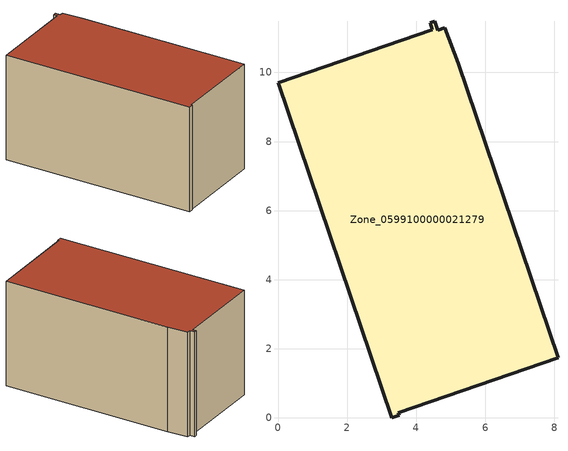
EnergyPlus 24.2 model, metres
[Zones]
Zone_0599100000021279
 floor ground (C_G): 0,9.71 4.47,11.24 4.4,11.44 4.54,11.49 4.63,11.22 4.83,11.29 5.21,10.27 8.1,1.74 3.49,0.15 3.51,0.08 3.29,0 z0
 wall outside (C_F): 8.1,1.74 5.21,10.27 4.83,11.29 4.63,11.22 4.54,11.49 4.4,11.44 4.47,11.24 0,9.71 3.29,0 3.51,0.08 3.49,0.15 8.1,1.74 z0:5.63
 roof outside (C_R): 4.83,11.29 4.63,11.22 4.54,11.49 4.4,11.44 4.47,11.24 0,9.71 3.29,0 3.51,0.08 3.49,0.15 8.1,1.74 5.21,10.27 z5.63
[BUILDING]
Pand.0599100000021279: North Axis=0; Terrain=City; Loads Convergence Tolerance Value=0.04; Temperature Convergence Tolerance Value=0.4; Solar Distribution=FullExterior; Maximum Number of Warmup Days=25; Minimum Number of Warmup Days=1
[Site:Location]
Rotterdam.The.Hague.AP_ZH_NLD Design_Conditions: Latitude=51.96; Longitude=4.45; Time Zone=1; Elevation=-4.5
[SITE:GROUNDTEMPERATURE:BUILDINGSURFACE]
18, 18, 18, 18, 18, 18, 18, 18, 18, 18, 18, 18
[MATERIAL] Thermal Absorptance=0.9; Solar Absorptance=0.7; Visible Absorptance=0.7
Name | Roughness | Thickness | Conductivity | Density | Specific Heat
G.TI.1946-1964 | MediumSmooth | 0.15 | 1 | 540 | 1210
F.TI.1946-1964 | Rough | 0.3 | 0.857143 | 1920 | 840
R.TI.1946-1964 | MediumRough | 0.2 | 0.277778 | 1500 | 1000
[CONSTRUCTION]
C_G: G.TI.1946-1964
C_F: F.TI.1946-1964
C_R: R.TI.1946-1964
[ZONE]
Zone_0599100000021279: Type=1; Multiplier=1; Ceiling Height=Autocalculate; Volume=Autocalculate; Floor Area=autocalculate; Part of Total Floor Area=Yes
[ZONEINFILTRATION:DESIGNFLOWRATE]
Infil_Zone_0599100000021279: Zone or ZoneList or Space or SpaceList=Zone_0599100000021279; Schedule=AlwaysOn; Design Flow Rate Calculation Method=Flow/Area; Flow Rate per Floor Area=0.003; Constant Term Coefficient=1; Temperature Term Coefficient=0; Velocity Term Coefficient=0; Velocity Squared Term Coefficient=0
[HVACTEMPLATE:ZONE:IDEALLOADSAIRSYSTEM]
Zone_0599100000021279: Maximum Heating Supply Air Temperature=50; Minimum Cooling Supply Air Temperature=13; Maximum Heating Supply Air Humidity Ratio=0.0156; Minimum Cooling Supply Air Humidity Ratio=0.0077; Heating Limit=NoLimit; Cooling Limit=NoLimit; Dehumidification Control Type=ConstantSensibleHeatRatio; Cooling Sensible Heat Ratio=0.7; Dehumidification Setpoint=60; Humidification Control Type=None; Humidification Setpoint=30; Outdoor Air Method=None; Outdoor Air Flow Rate per Person=0.00944; Outdoor Air Flow Rate per Zone Floor Area=0; Outdoor Air Flow Rate per Zone=0; Demand Controlled Ventilation Type=None; Outdoor Air Economizer Type=NoEconomizer; Heat Recovery Type=None; Sensible Heat Recovery Effectiveness=0.7; Latent Heat Recovery Effectiveness=0.65
[ZONECONTROL:THERMOSTAT]
ThermostatControl_Zone_0599100000021279: Zone or ZoneList=Zone_0599100000021279; Control Type Schedule=DualSetpointControlType; Control 1=Thermostat_Zone_0599100000021279; Temperature Difference Between Cutout And Setpoint=0
[THERMOSTATSETPOINT:DUALSETPOINT]
Thermostat_Zone_0599100000021279: Heating Setpoint Temperature Schedule=HeatingSetpoint_Zone_0599100000021279; Cooling Setpoint Temperature Schedule=CoolingSetpoint_Zone_0599100000021279
[SCHEDULE:COMPACT]
HeatingSetpoint_Zone_0599100000021279: Through: 12/31, For: AllDays, Until: 24:00, 21
CoolingSetpoint_Zone_0599100000021279: Through: 12/31, For: AllDays, Until: 24:00, 24
DualSetpointControlType: Through: 12/31, For: AllDays, Until: 24:00, 4
AlwaysOn: Through: 12/31, For: AllDays, Until: 24:00, 1
